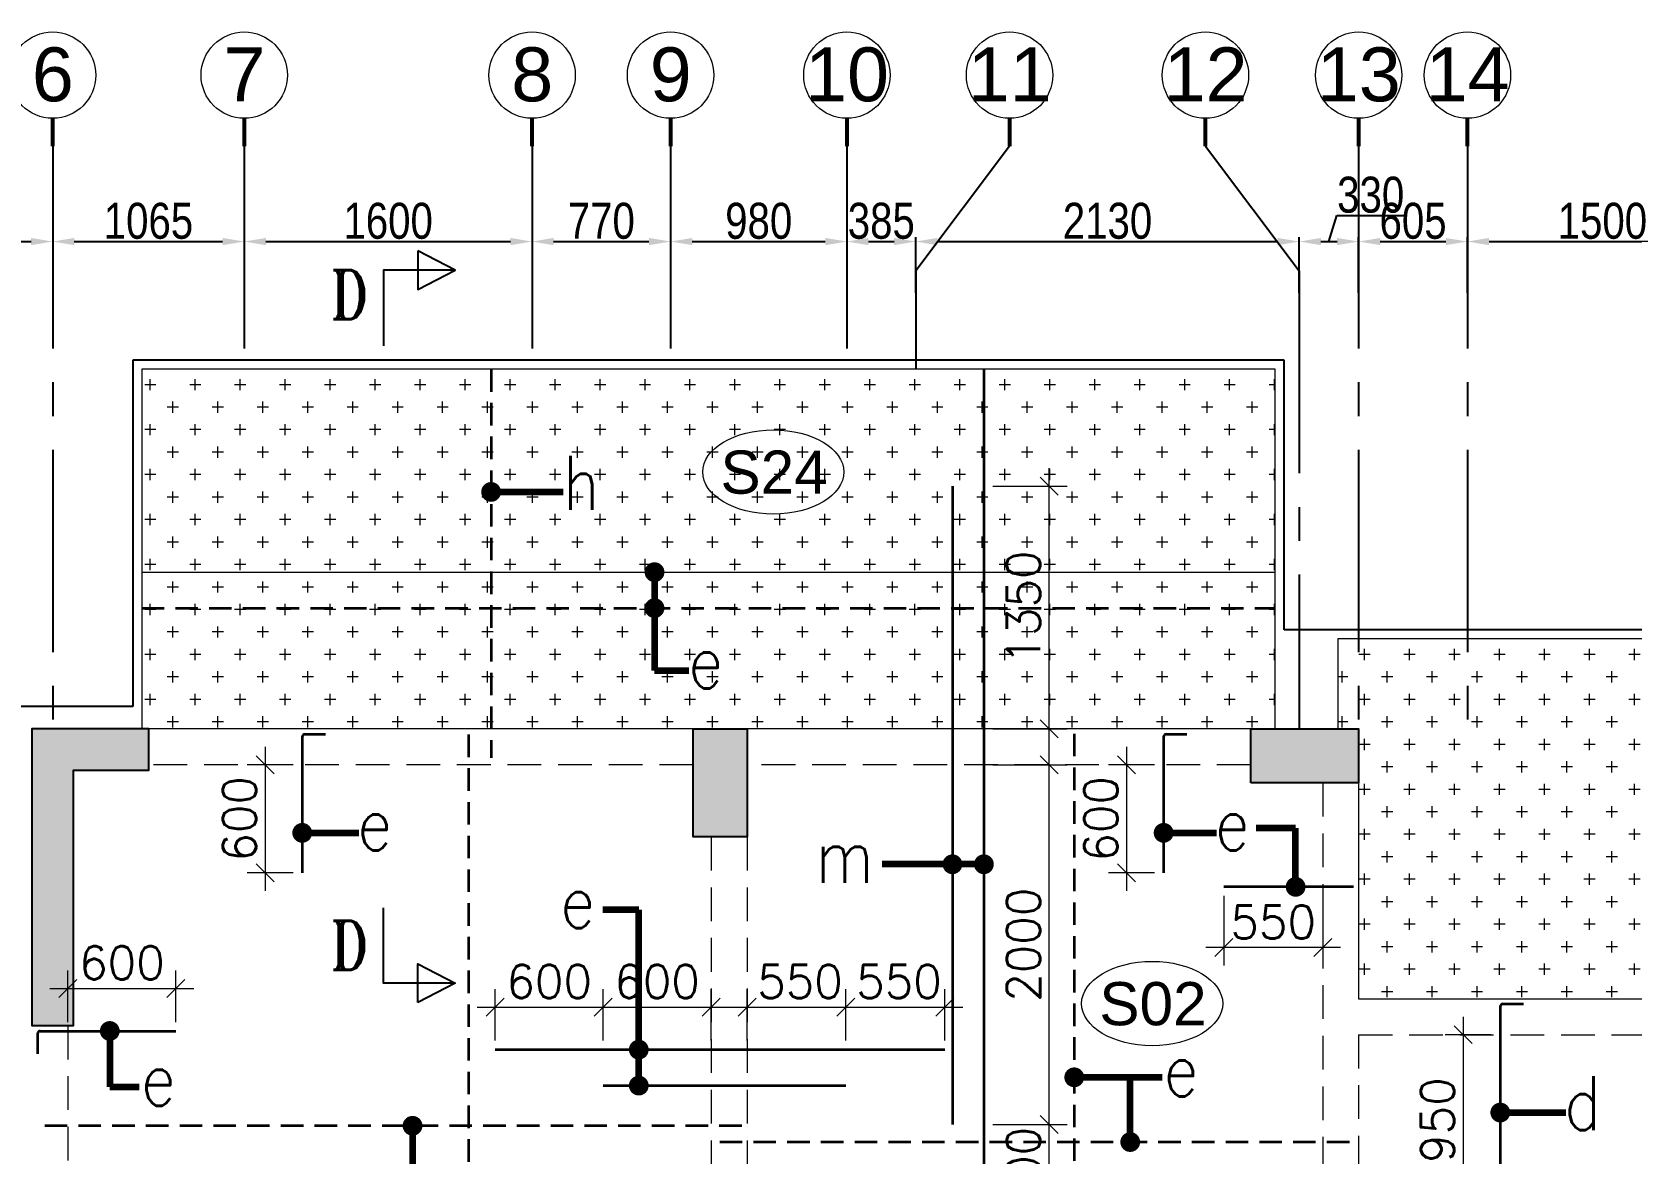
# Model space of a CAD drawing. Header units: millimetres. Extents: x 1255966 to 1543012, y 318612 to 465611.
# Drawn here: x 1269452 to 1278341, y 364170 to 370403 of the extents above; entities that cross this region are included whole.
import ezdxf
from ezdxf.enums import TextEntityAlignment as Align

# ---------------------------------------------------------------- set-up
doc = ezdxf.new("R2010")
doc.units = ezdxf.units.MM
doc.header["$LTSCALE"] = 500
doc.header["$MEASUREMENT"] = 0
doc.header["$PDMODE"] = 34
for name, pattern in [('CONTINOUS', [0]), ('DASHED2', [0.375, 0.25, -0.125]), ('HIDDEN', [0.375, 0.25, -0.125]), ('PHANTOM2', [1.25, 0.625, -0.125, 0.125, -0.125, 0.125, -0.125]), ('Site$0$CENTER2', [1.125, 0.75, -0.125, 0.125, -0.125])]:
    doc.linetypes.add(name, pattern=pattern)
doc.layers.get('Defpoints').update_dxf_attribs({"lineweight": 0})
for name, color, linetype, lineweight in [('ARROW', 1, 'Continuous', 0), ('CALL', 1, 'Continuous', 18), ('CUT OUT', 1, 'Continuous', 13), ('GRID NO.', 7, 'Continuous', 20), ('HATCH', 1, 'Continuous', 5), ('ST-DIM', 1, 'PHANTOM2', 15), ('STC AROW', 211, 'Continuous', 9), ('STC REINF.BOTTOM', 7, 'Continuous', 35), ('TEXT 01', 3, 'Continuous', 15), ('TOWER AREA BEAM..', 3, 'Continuous', 20), ('TOWER COL HATCH', 253, 'Continuous', 20)]:
    doc.layers.add(name, color=color, linetype=linetype, lineweight=lineweight)
for name, color, linetype in [('GRID', 7, 'Continuous'), ('GRID DIM', 7, 'Continuous'), ('S-COLUMN-HATCH', 253, 'Continuous'), ('S-FRAMING PLAN', 4, 'Continuous'), ('S-T', 3, 'Continuous'), ('sec', 31, 'Continuous'), ('TEXT-20', 3, 'Continuous'), ('TOWER AREA COLUMN.', 6, 'Continuous')]:
    doc.layers.add(name, color=color, linetype=linetype)
doc.layers.add('PROJECTION', color=7, linetype='HIDDEN', true_color=0xff4000)
doc.styles.add('ABHI', font='arial.ttf')
doc.styles.add('D50', font='arial.ttf', dxfattribs={"width": 0.8})
doc.styles.add('ROMANCE', font='romans.shx')
doc.styles.add('RT', font='romant.shx', dxfattribs={"height": 8})
doc.styles.add('S-T', font='romans.shx')
doc.dimstyles.new('GRID DIM', dxfattribs={"dimtxt": 250, "dimasz": 100, "dimexe": 75, "dimexo": 0, "dimgap": 50, "dimtad": 1, "dimdec": 0, "dimzin": 0, "dimdsep": 46, "dimtxsty": 'ROMANCE', "dimblk": 'ARCHTICK', "dimcen": 0, "dimdle": 0.5, "dimclrd": 8, "dimclre": 8, "dimclrt": 3, "dimadec": 0, "dimazin": 0, "dimtfac": 1, "dimtdec": 0, "dimtmove": 0, "dimatfit": 3, "dimldrblk": 'DOT', "dimfxl": 200, "dimtolj": 1, "dimtzin": 0, "dimlwd": -1, "dimlwe": -1, "dimarcsym": 2})
doc.dimstyles.new('INNER DIM', dxfattribs={"dimtxt": 200, "dimasz": 120, "dimexe": 25, "dimexo": 25, "dimgap": 12, "dimtad": 1, "dimdec": 0, "dimrnd": 5, "dimzin": 0, "dimdsep": 46, "dimtxsty": 'D50', "dimcen": 0.09, "dimdle": 25, "dimclrt": 6, "dimadec": 0, "dimazin": 0, "dimtfac": 1, "dimtdec": 0, "dimtofl": 0, "dimtmove": 1, "dimatfit": 3, "dimfxl": 75, "dimtolj": 1, "dimtzin": 0, "dimarcsym": 0})
pattern_1 = [(90, (-1381890.62, -304839.69), (-125, 125), [62.5, -187.5]), (180, (-1381859.37, -304808.44), (-125, -125), [62.5, -187.5])]

# ---------------------------------------------------------------- blocks, each defined once
blk = doc.blocks.new('GRID MARK')
at = {"layer": 'GRID NO.', "const_width": 50}
blk.add_lwpolyline([(0, -541), (0, -891)], dxfattribs=at)
at = {"layer": 'GRID NO.'}
blk.add_circle((0, 0), 541, dxfattribs=at)
at = {"layer": 'GRID NO.', "style": 'D50', "width": 0.8}
blk.add_attdef('Y1', text='', height=500, dxfattribs=at).set_placement((-33, -267), align=Align.CENTER)
blk = doc.blocks.new('*D127')
at = {"layer": 'Defpoints', "color": 0, "linetype": 'Continuous', "transparency": 16777216}
for p in [(1267131.6, 369554.7), (1269566.6, 369554.7), (1269566.6, 369237.4)]:
    blk.add_point(p, dxfattribs=at)
at = {"layer": 'GRID DIM', "color": 0, "linetype": 'Continuous', "lineweight": -2, "transparency": 16777216}
for p, q in [((1267131.6, 369529.7), (1267131.6, 369212.4)), ((1269566.6, 369529.7), (1269566.6, 369212.4))]:
    blk.add_line(p, q, dxfattribs=at)
at = {"layer": 'GRID DIM', "linetype": 'Continuous', "lineweight": -2, "transparency": 16777216}
blk.add_line((1267251.6, 369237.4), (1269446.6, 369237.4), dxfattribs=at)
at = {"layer": 'GRID DIM', "linetype": 'Continuous', "transparency": 16777216}
for points in [[(1267251.6, 369257.4), (1267251.6, 369217.4), (1267131.6, 369237.4)], [(1269446.6, 369257.4), (1269446.6, 369217.4), (1269566.6, 369237.4)]]:
    blk.add_solid(points, dxfattribs=at)
at = {"layer": 'GRID DIM', "linetype": 'Continuous', "transparency": 16777216, "insert": (1268349.1, 369351.6), "char_height": 200, "attachment_point": 5, "style": 'D50'}
blk.add_mtext('\\A1;2435', dxfattribs=at)
blk = doc.blocks.new('*D128')
at = {"layer": 'Defpoints', "color": 0, "linetype": 'Continuous', "transparency": 16777216}
for p in [(1269566.6, 369554.7), (1270631.6, 369554.7), (1270631.6, 369237.4)]:
    blk.add_point(p, dxfattribs=at)
at = {"layer": 'GRID DIM', "color": 0, "linetype": 'Continuous', "lineweight": -2, "transparency": 16777216}
for p, q in [((1269566.6, 369529.7), (1269566.6, 369212.4)), ((1270631.6, 369529.7), (1270631.6, 369212.4))]:
    blk.add_line(p, q, dxfattribs=at)
at = {"layer": 'GRID DIM', "linetype": 'Continuous', "lineweight": -2, "transparency": 16777216}
blk.add_line((1269686.6, 369237.4), (1270511.6, 369237.4), dxfattribs=at)
at = {"layer": 'GRID DIM', "linetype": 'Continuous', "transparency": 16777216}
for points in [[(1269686.6, 369257.4), (1269686.6, 369217.4), (1269566.6, 369237.4)], [(1270511.6, 369257.4), (1270511.6, 369217.4), (1270631.6, 369237.4)]]:
    blk.add_solid(points, dxfattribs=at)
at = {"layer": 'GRID DIM', "linetype": 'Continuous', "transparency": 16777216, "insert": (1270099.1, 369351.5), "char_height": 200, "attachment_point": 5, "style": 'D50'}
blk.add_mtext('\\A1;1065', dxfattribs=at)
blk = doc.blocks.new('*D129')
at = {"layer": 'Defpoints', "color": 0, "linetype": 'Continuous', "transparency": 16777216}
for p in [(1270631.6, 369554.7), (1272231.6, 369478.6), (1272231.6, 369237.4)]:
    blk.add_point(p, dxfattribs=at)
at = {"layer": 'GRID DIM', "color": 0, "linetype": 'Continuous', "lineweight": -2, "transparency": 16777216}
for p, q in [((1270631.6, 369529.7), (1270631.6, 369212.4)), ((1272231.6, 369453.6), (1272231.6, 369212.4))]:
    blk.add_line(p, q, dxfattribs=at)
at = {"layer": 'GRID DIM', "linetype": 'Continuous', "lineweight": -2, "transparency": 16777216}
blk.add_line((1270751.6, 369237.4), (1272111.6, 369237.4), dxfattribs=at)
at = {"layer": 'GRID DIM', "linetype": 'Continuous', "transparency": 16777216}
for points in [[(1270751.6, 369257.4), (1270751.6, 369217.4), (1270631.6, 369237.4)], [(1272111.6, 369257.4), (1272111.6, 369217.4), (1272231.6, 369237.4)]]:
    blk.add_solid(points, dxfattribs=at)
at = {"layer": 'GRID DIM', "linetype": 'Continuous', "transparency": 16777216, "insert": (1271431.6, 369351.5), "char_height": 200, "attachment_point": 5, "style": 'D50'}
blk.add_mtext('\\A1;1600', dxfattribs=at)
blk = doc.blocks.new('*D130')
at = {"layer": 'Defpoints', "color": 0, "linetype": 'Continuous', "transparency": 16777216}
for p in [(1272231.6, 369478.6), (1273001.6, 369478.6), (1273001.6, 369237.4)]:
    blk.add_point(p, dxfattribs=at)
at = {"layer": 'GRID DIM', "color": 0, "linetype": 'Continuous', "lineweight": -2, "transparency": 16777216}
for p, q in [((1272231.6, 369453.6), (1272231.6, 369212.4)), ((1273001.6, 369453.6), (1273001.6, 369212.4))]:
    blk.add_line(p, q, dxfattribs=at)
at = {"layer": 'GRID DIM', "linetype": 'Continuous', "lineweight": -2, "transparency": 16777216}
blk.add_line((1272351.6, 369237.4), (1272881.6, 369237.4), dxfattribs=at)
at = {"layer": 'GRID DIM', "linetype": 'Continuous', "transparency": 16777216}
for points in [[(1272351.6, 369257.4), (1272351.6, 369217.4), (1272231.6, 369237.4)], [(1272881.6, 369257.4), (1272881.6, 369217.4), (1273001.6, 369237.4)]]:
    blk.add_solid(points, dxfattribs=at)
at = {"layer": 'GRID DIM', "linetype": 'Continuous', "transparency": 16777216, "insert": (1272616.6, 369351.5), "char_height": 200, "attachment_point": 5, "style": 'D50'}
blk.add_mtext('\\A1;770', dxfattribs=at)
blk = doc.blocks.new('*D131')
at = {"layer": 'Defpoints', "color": 0, "linetype": 'Continuous', "transparency": 16777216}
for p in [(1273981.6, 369560.8), (1273001.6, 369478.6), (1273981.6, 369237.4)]:
    blk.add_point(p, dxfattribs=at)
at = {"layer": 'GRID DIM', "color": 0, "linetype": 'Continuous', "lineweight": -2, "transparency": 16777216}
for p, q in [((1273981.6, 369535.8), (1273981.6, 369212.4)), ((1273001.6, 369453.6), (1273001.6, 369212.4))]:
    blk.add_line(p, q, dxfattribs=at)
at = {"layer": 'GRID DIM', "linetype": 'Continuous', "lineweight": -2, "transparency": 16777216}
blk.add_line((1273121.6, 369237.4), (1273861.6, 369237.4), dxfattribs=at)
at = {"layer": 'GRID DIM', "linetype": 'Continuous', "transparency": 16777216}
for points in [[(1273121.6, 369257.4), (1273121.6, 369217.4), (1273001.6, 369237.4)], [(1273861.6, 369257.4), (1273861.6, 369217.4), (1273981.6, 369237.4)]]:
    blk.add_solid(points, dxfattribs=at)
at = {"layer": 'GRID DIM', "linetype": 'Continuous', "transparency": 16777216, "insert": (1273491.6, 369351.5), "char_height": 200, "attachment_point": 5, "style": 'D50'}
blk.add_mtext('\\A1;980', dxfattribs=at)
blk = doc.blocks.new('*D132')
at = {"layer": 'Defpoints', "color": 0, "linetype": 'Continuous', "transparency": 16777216}
for p in [(1273981.6, 369560.8), (1274364.1, 369237.4), (1274364.1, 368926.4)]:
    blk.add_point(p, dxfattribs=at)
at = {"layer": 'GRID DIM', "color": 0, "linetype": 'Continuous', "lineweight": -2, "transparency": 16777216}
for p, q in [((1273981.6, 369535.8), (1273981.6, 369212.4)), ((1274364.1, 368951.4), (1274364.1, 369262.4))]:
    blk.add_line(p, q, dxfattribs=at)
at = {"layer": 'GRID DIM', "linetype": 'Continuous', "lineweight": -2, "transparency": 16777216}
blk.add_line((1274101.6, 369237.4), (1274244.1, 369237.4), dxfattribs=at)
at = {"layer": 'GRID DIM', "linetype": 'Continuous', "transparency": 16777216}
for points in [[(1274101.6, 369257.4), (1274101.6, 369217.4), (1273981.6, 369237.4)], [(1274244.1, 369257.4), (1274244.1, 369217.4), (1274364.1, 369237.4)]]:
    blk.add_solid(points, dxfattribs=at)
at = {"layer": 'GRID DIM', "linetype": 'Continuous', "transparency": 16777216, "insert": (1274172.9, 369351.6), "char_height": 200, "attachment_point": 5, "style": 'D50'}
blk.add_mtext('\\A1;385', dxfattribs=at)
blk = doc.blocks.new('*D133')
at = {"layer": 'Defpoints', "color": 0, "linetype": 'Continuous', "transparency": 16777216}
for p in [(1276496.6, 369237.4), (1274364.1, 368926.4), (1276496.6, 368926.4)]:
    blk.add_point(p, dxfattribs=at)
at = {"layer": 'GRID DIM', "color": 0, "linetype": 'Continuous', "lineweight": -2, "transparency": 16777216}
for p, q in [((1274364.1, 368951.4), (1274364.1, 369262.4)), ((1276496.6, 368951.4), (1276496.6, 369262.4))]:
    blk.add_line(p, q, dxfattribs=at)
at = {"layer": 'GRID DIM', "linetype": 'Continuous', "lineweight": -2, "transparency": 16777216}
blk.add_line((1274484.1, 369237.4), (1276376.6, 369237.4), dxfattribs=at)
at = {"layer": 'GRID DIM', "linetype": 'Continuous', "transparency": 16777216}
for points in [[(1274484.1, 369257.4), (1274484.1, 369217.4), (1274364.1, 369237.4)], [(1276376.6, 369257.4), (1276376.6, 369217.4), (1276496.6, 369237.4)]]:
    blk.add_solid(points, dxfattribs=at)
at = {"layer": 'GRID DIM', "linetype": 'Continuous', "transparency": 16777216, "insert": (1275430.4, 369351.6), "char_height": 200, "attachment_point": 5, "style": 'D50'}
blk.add_mtext('\\A1;2130', dxfattribs=at)
blk = doc.blocks.new('*D134')
at = {"layer": 'Defpoints', "color": 0, "linetype": 'Continuous', "transparency": 16777216}
for p in [(1276826.6, 369237.4), (1276496.6, 368926.4), (1276826.6, 368926.4)]:
    blk.add_point(p, dxfattribs=at)
at = {"layer": 'GRID DIM', "linetype": 'Continuous', "lineweight": -2, "transparency": 16777216}
for p, q in [((1276661.6, 369237.4), (1276705.1, 369382.6)), ((1276705.1, 369382.6), (1277082, 369382.6)), ((1276616.6, 369237.4), (1276706.6, 369237.4))]:
    blk.add_line(p, q, dxfattribs=at)
at = {"layer": 'GRID DIM', "color": 0, "linetype": 'Continuous', "lineweight": -2, "transparency": 16777216}
for p, q in [((1276496.6, 368951.4), (1276496.6, 369262.4)), ((1276826.6, 368951.4), (1276826.6, 369262.4))]:
    blk.add_line(p, q, dxfattribs=at)
at = {"layer": 'GRID DIM', "linetype": 'Continuous', "transparency": 16777216}
for points in [[(1276616.6, 369257.4), (1276616.6, 369217.4), (1276496.6, 369237.4)], [(1276706.6, 369257.4), (1276706.6, 369217.4), (1276826.6, 369237.4)]]:
    blk.add_solid(points, dxfattribs=at)
at = {"layer": 'GRID DIM', "linetype": 'Continuous', "transparency": 16777216, "insert": (1276893.6, 369496.7), "char_height": 200, "attachment_point": 5, "style": 'D50'}
blk.add_mtext('\\A1;330', dxfattribs=at)
blk = doc.blocks.new('*D135')
at = {"layer": 'Defpoints', "color": 0, "linetype": 'Continuous', "transparency": 16777216}
for p in [(1277431.6, 369237.4), (1276826.6, 368926.4), (1277431.6, 368926.4)]:
    blk.add_point(p, dxfattribs=at)
at = {"layer": 'GRID DIM', "color": 0, "linetype": 'Continuous', "lineweight": -2, "transparency": 16777216}
for p, q in [((1276826.6, 368951.4), (1276826.6, 369262.4)), ((1277431.6, 368951.4), (1277431.6, 369262.4))]:
    blk.add_line(p, q, dxfattribs=at)
at = {"layer": 'GRID DIM', "linetype": 'Continuous', "lineweight": -2, "transparency": 16777216}
blk.add_line((1276946.6, 369237.4), (1277311.6, 369237.4), dxfattribs=at)
at = {"layer": 'GRID DIM', "linetype": 'Continuous', "transparency": 16777216}
for points in [[(1276946.6, 369257.4), (1276946.6, 369217.4), (1276826.6, 369237.4)], [(1277311.6, 369257.4), (1277311.6, 369217.4), (1277431.6, 369237.4)]]:
    blk.add_solid(points, dxfattribs=at)
at = {"layer": 'GRID DIM', "linetype": 'Continuous', "transparency": 16777216, "insert": (1277129.1, 369351.5), "char_height": 200, "attachment_point": 5, "style": 'D50'}
blk.add_mtext('\\A1;605', dxfattribs=at)
blk = doc.blocks.new('*D136')
at = {"layer": 'Defpoints', "color": 0, "linetype": 'Continuous', "transparency": 16777216}
for p in [(1278931.6, 369237.4), (1278931.6, 368999.4), (1277431.6, 368926.4)]:
    blk.add_point(p, dxfattribs=at)
at = {"layer": 'GRID DIM', "color": 0, "linetype": 'Continuous', "lineweight": -2, "transparency": 16777216}
for p, q in [((1277431.6, 368951.4), (1277431.6, 369262.4)), ((1278931.6, 369024.4), (1278931.6, 369262.4))]:
    blk.add_line(p, q, dxfattribs=at)
at = {"layer": 'GRID DIM', "linetype": 'Continuous', "lineweight": -2, "transparency": 16777216}
blk.add_line((1277551.6, 369237.4), (1278811.6, 369237.4), dxfattribs=at)
at = {"layer": 'GRID DIM', "linetype": 'Continuous', "transparency": 16777216}
for points in [[(1277551.6, 369257.4), (1277551.6, 369217.4), (1277431.6, 369237.4)], [(1278811.6, 369257.4), (1278811.6, 369217.4), (1278931.6, 369237.4)]]:
    blk.add_solid(points, dxfattribs=at)
at = {"layer": 'GRID DIM', "linetype": 'Continuous', "transparency": 16777216, "insert": (1278181.6, 369351.5), "char_height": 200, "attachment_point": 5, "style": 'D50'}
blk.add_mtext('\\A1;1500', dxfattribs=at)
blk = doc.blocks.new('_ArchTick')
at = {"color": 0, "linetype": 'ByBlock', "const_width": 0.15}
blk.add_lwpolyline([(-0.5, -0.5), (0.5, 0.5)], dxfattribs=at)
blk = doc.blocks.new('_Dot')
at = {"color": 0, "linetype": 'ByBlock', "lineweight": -2}
blk.add_line((-0.5, 0), (-1, 0), dxfattribs=at)
at = {"color": 0, "linetype": 'ByBlock', "const_width": 0.5}
blk.add_lwpolyline([(-0.25, 0, 1), (0.25, 0, 1)], format="xyb", close=True, dxfattribs=at)
blk = doc.blocks.new('_Oblique')
at = {"color": 0, "linetype": 'ByBlock', "lineweight": -2}
blk.add_line((-0.5, -0.5), (0.5, 0.5), dxfattribs=at)
blk = doc.blocks.new('*D389')
at = {"layer": 'Defpoints', "color": 0, "linetype": 'ByBlock', "transparency": 16777216}
for p in [(1274743.4, 364327.7), (1275105.3, 364327.7), (1274743.4, 363827.7)]:
    blk.add_point(p, dxfattribs=at)
at = {"layer": 'ST-DIM', "color": 1, "linetype": 'CONTINOUS', "transparency": 16777216}
for p, q in [((1275105.3, 363727.7), (1275105.3, 364427.7)), ((1274793.4, 364327.7), (1275205.3, 364327.7)), ((1274793.4, 363827.7), (1275205.3, 363827.7))]:
    blk.add_line(p, q, dxfattribs=at)
at = {"layer": 'ST-DIM', "color": 1, "linetype": 'ByBlock', "transparency": 16777216, "xscale": 100, "yscale": 100, "zscale": 100}
for p, rotation in [((1275105.3, 364327.7), 90), ((1275105.3, 363827.7), 270)]:
    blk.add_blockref('_Oblique', p, dxfattribs=dict(at, rotation=rotation))
at = {"layer": 'ST-DIM', "color": 3, "linetype": 'ByBlock', "transparency": 16777216, "insert": (1274962.8, 364077.7), "char_height": 185, "attachment_point": 5, "rotation": 90, "style": 'ROMANCE'}
blk.add_mtext('\\A1;500', dxfattribs=at)
blk = doc.blocks.new('*D390')
at = {"layer": 'Defpoints', "color": 0, "linetype": 'ByBlock', "transparency": 16777216}
for p in [(1270251.6, 365084.5), (1269651.6, 364848.1), (1270251.6, 364848.1)]:
    blk.add_point(p, dxfattribs=at)
at = {"layer": 'ST-DIM', "color": 1, "linetype": 'CONTINOUS', "transparency": 16777216}
for p, q in [((1269651.6, 364898.1), (1269651.6, 365184.5)), ((1270251.6, 364898.1), (1270251.6, 365184.5)), ((1269551.6, 365084.5), (1270351.6, 365084.5))]:
    blk.add_line(p, q, dxfattribs=at)
at = {"layer": 'ST-DIM', "color": 1, "linetype": 'ByBlock', "transparency": 16777216, "xscale": 100, "yscale": 100, "zscale": 100, "rotation": 180}
blk.add_blockref('_Oblique', (1269651.6, 365084.5), dxfattribs=at)
at = {"layer": 'ST-DIM', "color": 1, "linetype": 'ByBlock', "transparency": 16777216, "xscale": 100, "yscale": 100, "zscale": 100}
blk.add_blockref('_Oblique', (1270251.6, 365084.5), dxfattribs=at)
at = {"layer": 'ST-DIM', "color": 3, "linetype": 'ByBlock', "transparency": 16777216, "insert": (1269951.6, 365227), "char_height": 185, "attachment_point": 5, "style": 'ROMANCE'}
blk.add_mtext('\\A1;600', dxfattribs=at)
blk = doc.blocks.new('*D392')
at = {"layer": 'Defpoints', "color": 0, "linetype": 'ByBlock', "transparency": 16777216}
for p in [(1273226.6, 364980.8), (1272626.6, 364744.5), (1273226.6, 364744.5)]:
    blk.add_point(p, dxfattribs=at)
at = {"layer": 'ST-DIM', "color": 1, "linetype": 'CONTINOUS', "transparency": 16777216}
for p, q in [((1272626.6, 364794.5), (1272626.6, 365080.8)), ((1273226.6, 364794.5), (1273226.6, 365080.8)), ((1272526.6, 364980.8), (1273326.6, 364980.8))]:
    blk.add_line(p, q, dxfattribs=at)
at = {"layer": 'ST-DIM', "color": 1, "linetype": 'ByBlock', "transparency": 16777216, "xscale": 100, "yscale": 100, "zscale": 100, "rotation": 180}
blk.add_blockref('_Oblique', (1272626.6, 364980.8), dxfattribs=at)
at = {"layer": 'ST-DIM', "color": 1, "linetype": 'ByBlock', "transparency": 16777216, "xscale": 100, "yscale": 100, "zscale": 100}
blk.add_blockref('_Oblique', (1273226.6, 364980.8), dxfattribs=at)
at = {"layer": 'ST-DIM', "color": 3, "linetype": 'ByBlock', "transparency": 16777216, "insert": (1272926.6, 365123.3), "char_height": 185, "attachment_point": 5, "style": 'ROMANCE'}
blk.add_mtext('\\A1;600', dxfattribs=at)
blk = doc.blocks.new('*D393')
at = {"layer": 'Defpoints', "color": 0, "linetype": 'ByBlock', "transparency": 16777216}
for p in [(1272626.6, 364980.8), (1272026.6, 364744.5), (1272626.6, 364744.5)]:
    blk.add_point(p, dxfattribs=at)
at = {"layer": 'ST-DIM', "color": 1, "linetype": 'CONTINOUS', "transparency": 16777216}
for p, q in [((1272026.6, 364794.5), (1272026.6, 365080.8)), ((1272626.6, 364794.5), (1272626.6, 365080.8)), ((1271926.6, 364980.8), (1272726.6, 364980.8))]:
    blk.add_line(p, q, dxfattribs=at)
at = {"layer": 'ST-DIM', "color": 1, "linetype": 'ByBlock', "transparency": 16777216, "xscale": 100, "yscale": 100, "zscale": 100, "rotation": 180}
blk.add_blockref('_Oblique', (1272026.6, 364980.8), dxfattribs=at)
at = {"layer": 'ST-DIM', "color": 1, "linetype": 'ByBlock', "transparency": 16777216, "xscale": 100, "yscale": 100, "zscale": 100}
blk.add_blockref('_Oblique', (1272626.6, 364980.8), dxfattribs=at)
at = {"layer": 'ST-DIM', "color": 3, "linetype": 'ByBlock', "transparency": 16777216, "insert": (1272326.6, 365123.3), "char_height": 185, "attachment_point": 5, "style": 'ROMANCE'}
blk.add_mtext('\\A1;600', dxfattribs=at)
blk = doc.blocks.new('*D351')
at = {"layer": 'Defpoints', "color": 0, "linetype": 'ByBlock', "transparency": 16777216}
for p in [(1273976.6, 364980.8), (1273426.6, 364744.5), (1273976.6, 364744.5, 0)]:
    blk.add_point(p, dxfattribs=at)
at = {"layer": 'ST-DIM', "color": 1, "linetype": 'CONTINOUS', "transparency": 16777216}
for p, q in [((1273426.6, 364794.5), (1273426.6, 365080.8)), ((1273976.6, 364794.5), (1273976.6, 365080.8)), ((1273326.6, 364980.8), (1274076.6, 364980.8))]:
    blk.add_line(p, q, dxfattribs=at)
at = {"layer": 'ST-DIM', "color": 1, "linetype": 'ByBlock', "transparency": 16777216, "xscale": 100, "yscale": 100, "zscale": 100, "rotation": 180}
blk.add_blockref('_Oblique', (1273426.6, 364980.8), dxfattribs=at)
at = {"layer": 'ST-DIM', "color": 1, "linetype": 'ByBlock', "transparency": 16777216, "xscale": 100, "yscale": 100, "zscale": 100}
blk.add_blockref('_Oblique', (1273976.6, 364980.8), dxfattribs=at)
at = {"layer": 'ST-DIM', "color": 3, "linetype": 'ByBlock', "transparency": 16777216, "insert": (1273721, 365123.3), "char_height": 185, "attachment_point": 5, "style": 'ROMANCE'}
blk.add_mtext('\\A1;550', dxfattribs=at)
blk = doc.blocks.new('*D352')
at = {"layer": 'Defpoints', "color": 0, "linetype": 'ByBlock', "transparency": 16777216}
for p in [(1274743.4, 366327.7), (1275105.3, 366327.7), (1274743.4, 364327.7)]:
    blk.add_point(p, dxfattribs=at)
at = {"layer": 'ST-DIM', "color": 1, "linetype": 'CONTINOUS', "transparency": 16777216}
for p, q in [((1275105.3, 364227.7), (1275105.3, 366427.7)), ((1274793.4, 366327.7), (1275205.3, 366327.7)), ((1274793.4, 364327.7), (1275205.3, 364327.7))]:
    blk.add_line(p, q, dxfattribs=at)
at = {"layer": 'ST-DIM', "color": 1, "linetype": 'ByBlock', "transparency": 16777216, "xscale": 100, "yscale": 100, "zscale": 100}
for p, rotation in [((1275105.3, 366327.7), 90), ((1275105.3, 364327.7), 270)]:
    blk.add_blockref('_Oblique', p, dxfattribs=dict(at, rotation=rotation))
at = {"layer": 'ST-DIM', "color": 3, "linetype": 'ByBlock', "transparency": 16777216, "insert": (1274962.8, 365327.7), "char_height": 185, "attachment_point": 5, "rotation": 90, "style": 'ROMANCE'}
blk.add_mtext('\\A1;2000', dxfattribs=at)
blk = doc.blocks.new('*D353')
at = {"layer": 'Defpoints', "color": 0, "linetype": 'ByBlock', "transparency": 16777216}
for p in [(1274743.4, 367877.7), (1275105.3, 367877.7), (1274743.4, 366527.7)]:
    blk.add_point(p, dxfattribs=at)
at = {"layer": 'ST-DIM', "color": 1, "linetype": 'CONTINOUS', "transparency": 16777216}
for p, q in [((1275105.3, 366427.7), (1275105.3, 367977.7)), ((1274793.4, 367877.7), (1275205.3, 367877.7)), ((1274793.4, 366527.7), (1275205.3, 366527.7))]:
    blk.add_line(p, q, dxfattribs=at)
at = {"layer": 'ST-DIM', "color": 1, "linetype": 'ByBlock', "transparency": 16777216, "xscale": 100, "yscale": 100, "zscale": 100}
for p, rotation in [((1275105.3, 367877.7), 90), ((1275105.3, 366527.7), 270)]:
    blk.add_blockref('_Oblique', p, dxfattribs=dict(at, rotation=rotation))
at = {"layer": 'ST-DIM', "color": 3, "linetype": 'ByBlock', "transparency": 16777216, "insert": (1274962.8, 367202.7), "char_height": 185, "attachment_point": 5, "rotation": 90, "style": 'ROMANCE'}
blk.add_mtext('\\A1;1350', dxfattribs=at)
blk = doc.blocks.new('*D354')
at = {"layer": 'Defpoints', "color": 0, "linetype": 'ByBlock', "transparency": 16777216}
for p in [(1274526.6, 364980.8), (1273976.6, 364744.5), (1274526.6, 364744.5, 0)]:
    blk.add_point(p, dxfattribs=at)
at = {"layer": 'ST-DIM', "color": 1, "linetype": 'CONTINOUS', "transparency": 16777216}
for p, q in [((1273976.6, 364794.5), (1273976.6, 365080.8)), ((1274526.6, 364794.5), (1274526.6, 365080.8)), ((1273876.6, 364980.8), (1274626.6, 364980.8))]:
    blk.add_line(p, q, dxfattribs=at)
at = {"layer": 'ST-DIM', "color": 1, "linetype": 'ByBlock', "transparency": 16777216, "xscale": 100, "yscale": 100, "zscale": 100, "rotation": 180}
blk.add_blockref('_Oblique', (1273976.6, 364980.8), dxfattribs=at)
at = {"layer": 'ST-DIM', "color": 1, "linetype": 'ByBlock', "transparency": 16777216, "xscale": 100, "yscale": 100, "zscale": 100}
blk.add_blockref('_Oblique', (1274526.6, 364980.8), dxfattribs=at)
at = {"layer": 'ST-DIM', "color": 3, "linetype": 'ByBlock', "transparency": 16777216, "insert": (1274271, 365123.3), "char_height": 185, "attachment_point": 5, "style": 'ROMANCE'}
blk.add_mtext('\\A1;550', dxfattribs=at)
blk = doc.blocks.new('*D355')
at = {"layer": 'Defpoints', "color": 0, "linetype": 'ByBlock', "transparency": 16777216}
for p in [(1276076.6, 365649.6), (1276626.6, 365649.6), (1276076.6, 365311.7)]:
    blk.add_point(p, dxfattribs=at)
at = {"layer": 'ST-DIM', "color": 1, "linetype": 'CONTINOUS', "transparency": 16777216}
for p, q in [((1276076.6, 365599.6), (1276076.6, 365211.7)), ((1276626.6, 365599.6), (1276626.6, 365211.7)), ((1276726.6, 365311.7), (1275976.6, 365311.7))]:
    blk.add_line(p, q, dxfattribs=at)
at = {"layer": 'ST-DIM', "color": 1, "linetype": 'ByBlock', "transparency": 16777216, "xscale": 100, "yscale": 100, "zscale": 100, "rotation": 180}
blk.add_blockref('_Oblique', (1276076.6, 365311.7), dxfattribs=at)
at = {"layer": 'ST-DIM', "color": 1, "linetype": 'ByBlock', "transparency": 16777216, "xscale": 100, "yscale": 100, "zscale": 100}
blk.add_blockref('_Oblique', (1276626.6, 365311.7), dxfattribs=at)
at = {"layer": 'ST-DIM', "color": 3, "linetype": 'ByBlock', "transparency": 16777216, "insert": (1276351.6, 365454.2), "char_height": 185, "attachment_point": 5, "style": 'ROMANCE'}
blk.add_mtext('\\A1;550', dxfattribs=at)
blk = doc.blocks.new('*D297')
at = {"layer": 'Defpoints', "color": 0, "linetype": 'ByBlock', "transparency": 16777216}
for p in [(1270953.9, 366327.7), (1270747.9, 365727.7), (1270953.9, 365727.7)]:
    blk.add_point(p, dxfattribs=at)
at = {"layer": 'ST-DIM', "color": 1, "linetype": 'CONTINOUS', "transparency": 16777216}
for p, q in [((1270747.9, 366427.7), (1270747.9, 365627.7)), ((1270903.9, 366327.7), (1270647.9, 366327.7)), ((1270903.9, 365727.7), (1270647.9, 365727.7))]:
    blk.add_line(p, q, dxfattribs=at)
at = {"layer": 'ST-DIM', "color": 1, "linetype": 'ByBlock', "transparency": 16777216, "xscale": 100, "yscale": 100, "zscale": 100}
for p, rotation in [((1270747.9, 366327.7), 90), ((1270747.9, 365727.7), 270)]:
    blk.add_blockref('_Oblique', p, dxfattribs=dict(at, rotation=rotation))
at = {"layer": 'ST-DIM', "color": 3, "linetype": 'ByBlock', "transparency": 16777216, "insert": (1270605.4, 366027.7), "char_height": 185, "attachment_point": 5, "rotation": 90, "style": 'ROMANCE'}
blk.add_mtext('\\A1;600', dxfattribs=at)
blk = doc.blocks.new('*D298')
at = {"layer": 'Defpoints', "color": 0, "linetype": 'ByBlock', "transparency": 16777216}
for p in [(1275742.5, 366327.7), (1275536.6, 365727.7), (1275742.5, 365727.7)]:
    blk.add_point(p, dxfattribs=at)
at = {"layer": 'ST-DIM', "color": 1, "linetype": 'CONTINOUS', "transparency": 16777216}
for p, q in [((1275536.6, 366427.7), (1275536.6, 365627.7)), ((1275692.5, 366327.7), (1275436.6, 366327.7)), ((1275692.5, 365727.7), (1275436.6, 365727.7))]:
    blk.add_line(p, q, dxfattribs=at)
at = {"layer": 'ST-DIM', "color": 1, "linetype": 'ByBlock', "transparency": 16777216, "xscale": 100, "yscale": 100, "zscale": 100}
for p, rotation in [((1275536.6, 366327.7), 90), ((1275536.6, 365727.7), 270)]:
    blk.add_blockref('_Oblique', p, dxfattribs=dict(at, rotation=rotation))
at = {"layer": 'ST-DIM', "color": 3, "linetype": 'ByBlock', "transparency": 16777216, "insert": (1275394.1, 366027.7), "char_height": 185, "attachment_point": 5, "rotation": 90, "style": 'ROMANCE'}
blk.add_mtext('\\A1;600', dxfattribs=at)
blk = doc.blocks.new('*D299')
at = {"layer": 'Defpoints', "color": 0, "linetype": 'ByBlock', "transparency": 16777216}
for p in [(1277613.9, 364827.7), (1277407.9, 363877.7), (1277613.9, 363877.7)]:
    blk.add_point(p, dxfattribs=at)
at = {"layer": 'ST-DIM', "color": 1, "linetype": 'CONTINOUS', "transparency": 16777216}
for p, q in [((1277407.9, 364927.7), (1277407.9, 363777.7)), ((1277563.9, 364827.7), (1277307.9, 364827.7)), ((1277563.9, 363877.7), (1277307.9, 363877.7))]:
    blk.add_line(p, q, dxfattribs=at)
at = {"layer": 'ST-DIM', "color": 1, "linetype": 'ByBlock', "transparency": 16777216, "xscale": 100, "yscale": 100, "zscale": 100}
for p, rotation in [((1277407.9, 364827.7), 90), ((1277407.9, 363877.7), 270)]:
    blk.add_blockref('_Oblique', p, dxfattribs=dict(at, rotation=rotation))
at = {"layer": 'ST-DIM', "color": 3, "linetype": 'ByBlock', "transparency": 16777216, "insert": (1277265.4, 364352.7), "char_height": 185, "attachment_point": 5, "rotation": 90, "style": 'ROMANCE'}
blk.add_mtext('\\A1;950', dxfattribs=at)
blk = doc.blocks.new('A$Ca8bcdc7a')
at = {"layer": 'HATCH', "ltscale": 10}
h = blk.add_hatch(dxfattribs=at)
h.set_pattern_fill('CROSS', color=1, scale=500, angle=90)
h.set_pattern_definition(pattern_1)
h.paths.add_polyline_path([(1750, 11000), (-4550, 11000), (-4550, 9000), (-4510, 9000), (-1485, 9000), (-1185, 9000), (1465, 9000), (1750, 9000)])
h = blk.add_hatch(dxfattribs=at)
h.set_pattern_fill('CROSS', color=1, scale=500, angle=90)
h.set_pattern_definition(pattern_1)
h.paths.add_polyline_path([(5515, 7500), (6165, 7500), (6165, 9500), (2100, 9500), (2100, 9000), (2215, 9000), (2215, 7500)])
at = {"layer": 'S-FRAMING PLAN', "color": 3, "linetype": 'ByBlock', "lineweight": 20, "ltscale": 10}
for p, q in [((-1485, 9000), (-4510, 9000)), ((1615, 9000), (-1185, 9000)), ((2215, 8700), (2215, 7500)), ((2215, 7500), (5515, 7500))]:
    blk.add_line(p, q, dxfattribs=at)
for points in [[(1750, 9000), (1750, 11000), (-4550, 11000), (-4550, 9000)], [(6165, 7500), (6165, 9500), (2100, 9500), (2100, 9000)]]:
    blk.add_lwpolyline(points, dxfattribs=at)
at = {"layer": 'TOWER AREA BEAM..', "color": 3, "linetype": 'HIDDEN', "ltscale": 1.5}
for p, q in [((-1485, 8800), (-4510, 8800)), ((1615, 8800), (-1185, 8800)), ((2015, 8700), (2015, 5650)), ((-1385, 8400), (-1385, 5250)), ((-1185, 8400), (-1185, 5250)), ((-4960, 7350), (-4960, 5250)), ((2215, 7300), (5515, 7300)), ((2215, 7300), (2215, 5650))]:
    blk.add_line(p, q, dxfattribs=at)
blk = doc.blocks.new('3tgra')
at = {"layer": 'TOWER COL HATCH'}
h = blk.add_hatch(color=253, dxfattribs=at)
h.dxf.hatch_style = 1
h.paths.add_polyline_path([(1377380.6, 95141.6), (1376730.6, 95141.6), (1376730.6, 93491.6), (1376960.6, 93491.6), (1376960.6, 94911.6), (1377380.6, 94911.6)])
h = blk.add_hatch(color=253, dxfattribs=at)
h.dxf.hatch_style = 1
h.paths.add_polyline_path([(1380705.6, 94541.6), (1380405.6, 94541.6), (1380405.6, 95141.6), (1380705.6, 95141.6)])
h = blk.add_hatch(color=253, dxfattribs=at)
h.dxf.hatch_style = 1
h.paths.add_polyline_path([(1383505.6, 94841.6), (1383505.6, 95141.6), (1384105.6, 95141.6), (1384105.6, 94841.6)])
at = {"layer": 'TOWER AREA COLUMN.', "color": 4}
blk.add_lwpolyline([(1377380.6, 95141.6), (1376730.6, 95141.6), (1376730.6, 93491.6), (1376960.6, 93491.6), (1376960.6, 94911.6), (1377380.6, 94911.6), (1377380.6, 95141.6)], dxfattribs=at)
for points in [[(1380705.6, 94541.6), (1380405.6, 94541.6), (1380405.6, 95141.6), (1380705.6, 95141.6)], [(1383505.6, 94841.6), (1383505.6, 95141.6), (1384105.6, 95141.6), (1384105.6, 94841.6)]]:
    blk.add_lwpolyline(points, close=True, dxfattribs=at)

msp = doc.modelspace()

# ---------------------------------------------------------------- linework, layer by layer
at = {"layer": 'CALL', "color": 200, "linetype": 'Continuous', "ltscale": 10}
for centre in [(1273572.5, 367956.2, -1.8), (1275678.7, 365000.6)]:
    msp.add_ellipse(centre, major_axis=(392.2, 0), ratio=0.597584, dxfattribs=at)
at = {"layer": 'GRID', "color": 16, "linetype": 'Site$0$CENTER2', "ltscale": 3}
for points in [[(1269566.6, 369767.3), (1269566.6, 366527.7)], [(1270631.6, 369767.3), (1270631.6, 368527.7)], [(1272231.6, 369767.3), (1272231.6, 368527.7)], [(1273001.6, 369767.3), (1273001.6, 368527.7)], [(1273981.6, 369767.3), (1273981.6, 368527.7)], [(1274885.8, 369767.3), (1274364.1, 369073.9), (1274364.1, 368527.7)], [(1275974.9, 369767.3), (1276496.6, 369073.9), (1276496.6, 366527.7)], [(1276826.6, 369767.3), (1276826.6, 366527.7)], [(1277431.6, 369767.3), (1277431.6, 366527.7)]]:
    msp.add_lwpolyline(points, dxfattribs=at)
at = {"layer": 'PROJECTION', "ltscale": 750}
msp.add_lwpolyline([(1287486.6, 363237.9), (1282596.6, 363237.9), (1282596.6, 364337.9), (1280826.6, 364337.9), (1280826.6, 367077.7), (1276411.6, 367077.7), (1276411.6, 368577.7), (1270011.6, 368577.7), (1270011.6, 366652.7), (1269326.6, 366652.7), (1269326.6, 360652.7), (1270941.6, 360652.7), (1270941.6, 359117.7), (1270426.6, 359117.7), (1270426.6, 357402.7), (1273746.6, 357402.7), (1273746.6, 356117.7)], dxfattribs=at)
at = {"layer": 'sec', "color": 4}
for points in [[(1271596, 369185.2), (1271596, 368970.9), (1271804.7, 369078), (1271596, 369185.2)], [(1271804.7, 369078), (1271405.8, 369078), (1271405.8, 368658)], [(1271804.7, 365113.7), (1271405.8, 365113.7), (1271405.8, 365533.8)], [(1271596, 365006.6), (1271596, 365220.9), (1271804.7, 365113.7), (1271596, 365006.6)]]:
    msp.add_lwpolyline(points, dxfattribs=at)
at = {"layer": 'STC AROW', "color": 4, "ltscale": 10}
msp.add_line((1270061.6, 367399.2), (1276361.6, 367399.2), dxfattribs=at)
at = {"layer": 'STC REINF.BOTTOM', "color": 4, "linetype": 'DASHED2'}
for p, q in [((1272003.8, 368527.7), (1272003.8, 366366.1)), ((1270061.6, 367199.2), (1276361.6, 367199.2)), ((1275245.6, 366500.5), (1275245.6, 362600.3)), ((1271878.5, 366496.1), (1271878.5, 362630.8)), ((1273397.6, 364321.1, 0), (1269465.6, 364321.1)), ((1276775.1, 364230.8, 0), (1273258.2, 364230.8, 0))]:
    msp.add_line(p, q, dxfattribs=at)
at = {"layer": 'STC REINF.BOTTOM', "color": 4, "linetype": 'Continuous'}
for p, q in [((1274743.4, 368527.7), (1274743.4, 363827.7)), ((1274568.5, 367877.7, -0.6), (1274568.5, 364327.7, 0)), ((1270968.9, 366498.5), (1271082.9, 366498.5)), ((1275757.5, 366498.5), (1275871.6, 366498.5)), ((1270953.9, 366483.5), (1270953.9, 365727.7)), ((1275742.5, 366483.5), (1275742.5, 365727.7)), ((1276797.6, 365649.6), (1276076.6, 365649.6)), ((1277628.9, 364998.5), (1277742.9, 364998.5)), ((1277613.9, 364983.5), (1277613.9, 363877.7)), ((1269482.7, 364833.1), (1269482.7, 364720.5)), ((1269497.7, 364848.1), (1270251.6, 364848.1)), ((1272026.6, 364744.5, 0), (1274526.6, 364744.5, 0)), ((1272626.6, 364544.5, 0), (1273976.6, 364544.5, 0))]:
    msp.add_line(p, q, dxfattribs=at)
for centre in [(1270968.9, 366483.5), (1275757.5, 366483.5), (1277628.9, 364983.5), (1269497.7, 364833.1)]:
    msp.add_arc(centre, 15, 90, 180, dxfattribs=at)

# ---------------------------------------------------------------- block references
at = {"layer": 'CUT OUT', "color": 4}
msp.add_blockref('3tgra', (-107279, 271386.2), dxfattribs=at)
at = {"layer": 'GRID NO.'}
ref = msp.add_blockref('GRID MARK', (1269566.6, 370162.6), dxfattribs=dict(at, xscale=0.4435200000032785, yscale=0.4435200000032785, zscale=0.4435200000032785))
ref.add_attrib('Y1', '6', dxfattribs={"height": 300, "style": 'D50'}).set_placement((1269567.6, 370017), align=Align.CENTER)
ref = msp.add_blockref('GRID MARK', (1270631.6, 370162.6), dxfattribs=dict(at, xscale=0.4435200000032785, yscale=0.4435200000032785, zscale=0.4435200000032785))
ref.add_attrib('Y1', '7', dxfattribs={"height": 300, "style": 'D50'}).set_placement((1270632.6, 370017), align=Align.CENTER)
ref = msp.add_blockref('GRID MARK', (1272231.6, 370162.6), dxfattribs=dict(at, xscale=0.4435200000032785, yscale=0.4435200000032785, zscale=0.4435200000032785))
ref.add_attrib('Y1', '8', dxfattribs={"height": 300, "style": 'D50'}).set_placement((1272232.6, 370017), align=Align.CENTER)
ref = msp.add_blockref('GRID MARK', (1273001.6, 370162.6), dxfattribs=dict(at, xscale=0.4435200000032785, yscale=0.4435200000032785, zscale=0.4435200000032785))
ref.add_attrib('Y1', '9', dxfattribs={"height": 300, "style": 'D50'}).set_placement((1273002.6, 370017), align=Align.CENTER)
ref = msp.add_blockref('GRID MARK', (1273981.6, 370162.6), dxfattribs=dict(at, xscale=0.4435200000032785, yscale=0.4435200000032785, zscale=0.4435200000032785))
ref.add_attrib('Y1', '10', dxfattribs={"height": 300, "style": 'D50'}).set_placement((1273982.6, 370017), align=Align.CENTER)
ref = msp.add_blockref('GRID MARK', (1274885.8, 370162.6), dxfattribs=dict(at, xscale=0.4435200000032785, yscale=0.4435200000032785, zscale=0.4435200000032785))
ref.add_attrib('Y1', '11', dxfattribs={"height": 300, "style": 'D50'}).set_placement((1274886.8, 370017), align=Align.CENTER)
ref = msp.add_blockref('GRID MARK', (1275974.9, 370162.6), dxfattribs=dict(at, xscale=0.4435200000032785, yscale=0.4435200000032785, zscale=0.4435200000032785))
ref.add_attrib('Y1', '12', dxfattribs={"height": 300, "style": 'D50'}).set_placement((1275975.9, 370017), align=Align.CENTER)
ref = msp.add_blockref('GRID MARK', (1276826.6, 370162.6), dxfattribs=dict(at, xscale=0.4435200000032785, yscale=0.4435200000032785, zscale=0.4435200000032785))
ref.add_attrib('Y1', '13', dxfattribs={"height": 300, "style": 'D50'}).set_placement((1276827.6, 370017), align=Align.CENTER)
ref = msp.add_blockref('GRID MARK', (1277431.6, 370162.6), dxfattribs=dict(at, xscale=0.4435200000032785, yscale=0.4435200000032785, zscale=0.4435200000032785))
ref.add_attrib('Y1', '14', dxfattribs={"height": 300, "style": 'D50'}).set_placement((1277432.6, 370017), align=Align.CENTER)
at = {"layer": 'S-COLUMN-HATCH', "color": 4, "ltscale": 10}
msp.add_blockref('A$Ca8bcdc7a', (1274611.6, 357527.7), dxfattribs=at)

# ---------------------------------------------------------------- texts
at = {"layer": 'S-T', "color": 2, "linetype": 'Continuous', "ltscale": 10, "style": 'S-T', "width": 0.85}
for s, p in [('h', (1272401.8, 367745.5)), ('e', (1273098.7, 366753.3)), ('e', (1271258.3, 365852)), ('e', (1276025.3, 365852)), ('m', (1273806.5, 365672.5)), ('e', (1272386.8, 365419.9)), ('e', (1270055.3, 364432.6)), ('e', (1275740.9, 364484.4)), ('d', (1277968.1, 364296.9))]:
    msp.add_text(s, height=300, dxfattribs=at).set_placement(p)
at = {"layer": 'TEXT 01', "color": 2, "linetype": 'Continuous', "style": 'ABHI'}
for s, p in [('S24', (1273278.7, 367835.6, -1.8)), ('S02', (1275384.9, 364880.1, 0))]:
    msp.add_text(s, height=240, dxfattribs=at).set_placement(p)
at = {"layer": 'TEXT-20', "color": 4, "lineweight": 20, "ltscale": 0.2, "style": 'RT', "width": 0.85}
for p in [(1271107.5, 368806.8), (1271107.5, 365188.2)]:
    msp.add_text('D', height=272.2, dxfattribs=at).set_placement(p)

# ---------------------------------------------------------------- dimensions: what is measured, and where the dimension line sits
at = {"layer": 'GRID DIM', "color": 0, "linetype": 'Continuous'}
for base, p1, p2, picture, middle in [((1276826.6, 369237.4), (1276496.6, 368926.4), (1276826.6, 368926.4), '*D134', (1276717.1, 369496.7)), ((1269566.6, 369237.4), (1267131.6, 369554.7), (1269566.6, 369554.7), '*D127', (1268349.1, 369351.6)), ((1270631.6, 369237.4), (1269566.6, 369554.7), (1270631.6, 369554.7), '*D128', (1270099.1, 369351.5)), ((1272231.6, 369237.4), (1270631.6, 369554.7), (1272231.6, 369478.6), '*D129', (1271431.6, 369351.5)), ((1273981.6, 369237.4), (1273001.6, 369478.6), (1273981.6, 369560.8), '*D131', (1273491.6, 369351.5)), ((1274364.100067, 369237.375936), (1273981.600065, 369560.808661), (1274364.100067, 368926.44094), '*D132', (1274172.850066, 369351.558747)), ((1273001.6, 369237.4), (1272231.6, 369478.6), (1273001.6, 369478.6), '*D130', (1272616.6, 369351.5)), ((1276496.6000667, 369237.3759362), (1274364.1000667, 368926.4409403), (1276496.6000667, 368926.4409403), '*D133', (1275430.3500667, 369351.5587466)), ((1277431.6, 369237.4), (1276826.6, 368926.4), (1277431.6, 368926.4), '*D135', (1277129.1, 369351.5)), ((1278931.6, 369237.4), (1277431.6, 368926.4), (1278931.6, 368999.4), '*D136', (1278181.6, 369351.5))]:
    dim = msp.add_linear_dim(base=base, p1=p1, p2=p2, dimstyle='INNER DIM', override={"dimclrd": 256, "dimclrt": 256}, dxfattribs=at)
    dim.commit()
    dim.dimension.update_dxf_attribs({"geometry": picture, "text_midpoint": middle})
at = {"layer": 'ST-DIM', "linetype": 'ByBlock'}
for base, p1, p2, angle, picture, middle in [((1275105.3, 367877.7), (1274743.4, 366527.7), (1274743.4, 367877.7), 90, '*D353', (1274962.8, 367202.7)), ((1270747.9, 365727.7), (1270953.9, 366327.7), (1270953.9, 365727.7), 270, '*D297', (1270605.4, 366027.7)), ((1275105.3, 366327.7), (1274743.4, 364327.7), (1274743.4, 366327.7), 90, '*D352', (1274962.8, 365327.7)), ((1275536.6, 365727.7), (1275742.5, 366327.7), (1275742.5, 365727.7), 270, '*D298', (1275394.1, 366027.7)), ((1277407.9, 363877.7), (1277613.9, 364827.7), (1277613.9, 363877.7), 270, '*D299', (1277265.4, 364352.7))]:
    dim = msp.add_linear_dim(base=base, p1=p1, p2=p2, angle=angle, dimstyle='GRID DIM', override={"dimtxt": 185, "dimexe": 100, "dimexo": 50, "dimblk1": 'Oblique', "dimblk2": 'Oblique', "dimsah": 1, "dimdle": 100, "dimclrd": 1, "dimclre": 1}, dxfattribs=at)
    dim.commit()
    dim.dimension.update_dxf_attribs({"geometry": picture, "text_midpoint": middle})
for base, p1, p2, angle, picture, middle in [((1276076.6, 365311.7), (1276626.6, 365649.6), (1276076.6, 365649.6), 180, '*D355', (1276351.6, 365311.7)), ((1275105.3, 364327.7), (1274743.4, 363827.7), (1274743.4, 364327.7), 90, '*D389', (1275105.3, 364077.7))]:
    dim = msp.add_linear_dim(base=base, p1=p1, p2=p2, angle=angle, dimstyle='GRID DIM', override={"dimtxt": 185, "dimexe": 100, "dimexo": 50, "dimblk1": 'Oblique', "dimblk2": 'Oblique', "dimsah": 1, "dimdle": 100, "dimclrd": 1, "dimclre": 1}, dxfattribs=at)
    dim.commit()
    dim.dimension.update_dxf_attribs({"geometry": picture, "text_midpoint": middle, "dimtype": 160})
for base, p1, p2, picture, middle in [((1270251.6, 365084.5), (1269651.6, 364848.1), (1270251.6, 364848.1), '*D390', (1269951.6, 365227)), ((1272626.6, 364980.8, 0), (1272026.6, 364744.5, 0), (1272626.6, 364744.5, 0), '*D393', (1272326.6, 365123.3, 0)), ((1273226.6, 364980.8, 0), (1272626.6, 364744.5, 0), (1273226.6, 364744.5, 0), '*D392', (1272926.6, 365123.3, 0))]:
    dim = msp.add_linear_dim(base=base, p1=p1, p2=p2, dimstyle='GRID DIM', override={"dimtxt": 185, "dimexe": 100, "dimexo": 50, "dimblk1": 'Oblique', "dimblk2": 'Oblique', "dimsah": 1, "dimdle": 100, "dimclrd": 1, "dimclre": 1}, dxfattribs=at)
    dim.commit()
    dim.dimension.update_dxf_attribs({"geometry": picture, "text_midpoint": middle})
for base, p1, p2, picture, middle in [((1273976.6, 364980.8), (1273426.6, 364744.5), (1273976.6, 364744.5, 0), '*D351', (1273721, 364980.8)), ((1274526.6, 364980.8, 0), (1273976.6, 364744.5, 0), (1274526.6, 364744.5, 0), '*D354', (1274271, 364980.8, 0))]:
    dim = msp.add_linear_dim(base=base, p1=p1, p2=p2, dimstyle='GRID DIM', override={"dimtxt": 185, "dimexe": 100, "dimexo": 50, "dimblk1": 'Oblique', "dimblk2": 'Oblique', "dimsah": 1, "dimdle": 100, "dimclrd": 1, "dimclre": 1}, dxfattribs=at)
    dim.commit()
    dim.dimension.update_dxf_attribs({"geometry": picture, "text_midpoint": middle, "dimtype": 160})

# ---------------------------------------------------------------- leaders
at = {"layer": 'ARROW', "linetype": 'ByBlock'}
for points in [[(1272003.8, 367845.3), (1272405.3, 367845.3)], [(1272912.4, 367399.2), (1272912.4, 366853.1), (1273102.2, 366853.1)], [(1272912.4, 367199.2), (1272912.4, 366853.1), (1273102.2, 366853.1)], [(1270953.9, 365949.8), (1271268.6, 365949.8)], [(1275742.5, 365949.8), (1276035.6, 365949.8)], [(1276476.3, 365649.6), (1276476.3, 365976.4), (1276256.3, 365976.4)], [(1274568.5, 365775.1, -0.5), (1274178.3, 365775.1, -0.5)], [(1274743.4, 365775.1, 0.1), (1274178.3, 365775.1, 0.1)], [(1272824.8, 364544.5, 0), (1272824.8, 365522.1, 0), (1272624.2, 365522.1, 0)], [(1272824.8, 364744.5, 0), (1272824.8, 365522.1, 0), (1272624.2, 365522.1, 0)], [(1269884.1, 364848.1), (1269884.1, 364536.8), (1270048.2, 364536.8)], [(1275245.6, 364590.6, 0), (1275734.3, 364590.6, 0)], [(1275556.9, 364230.8, 0), (1275556.9, 364590.6, 0), (1275734.3, 364590.6, 0)], [(1271567.2, 364321.1, 0), (1271567.2, 363961.2, 0), (1271389.9, 363961.2, 0)], [(1277613.9, 364394.7), (1277978.4, 364394.7)]]:
    msp.add_leader(points, dimstyle='GRID DIM', override={"dimasz": 110, "dimtad": 0, "dimclrd": 1, "dimlwd": 65534}, dxfattribs=at)

doc.saveas('drawing.dxf')
